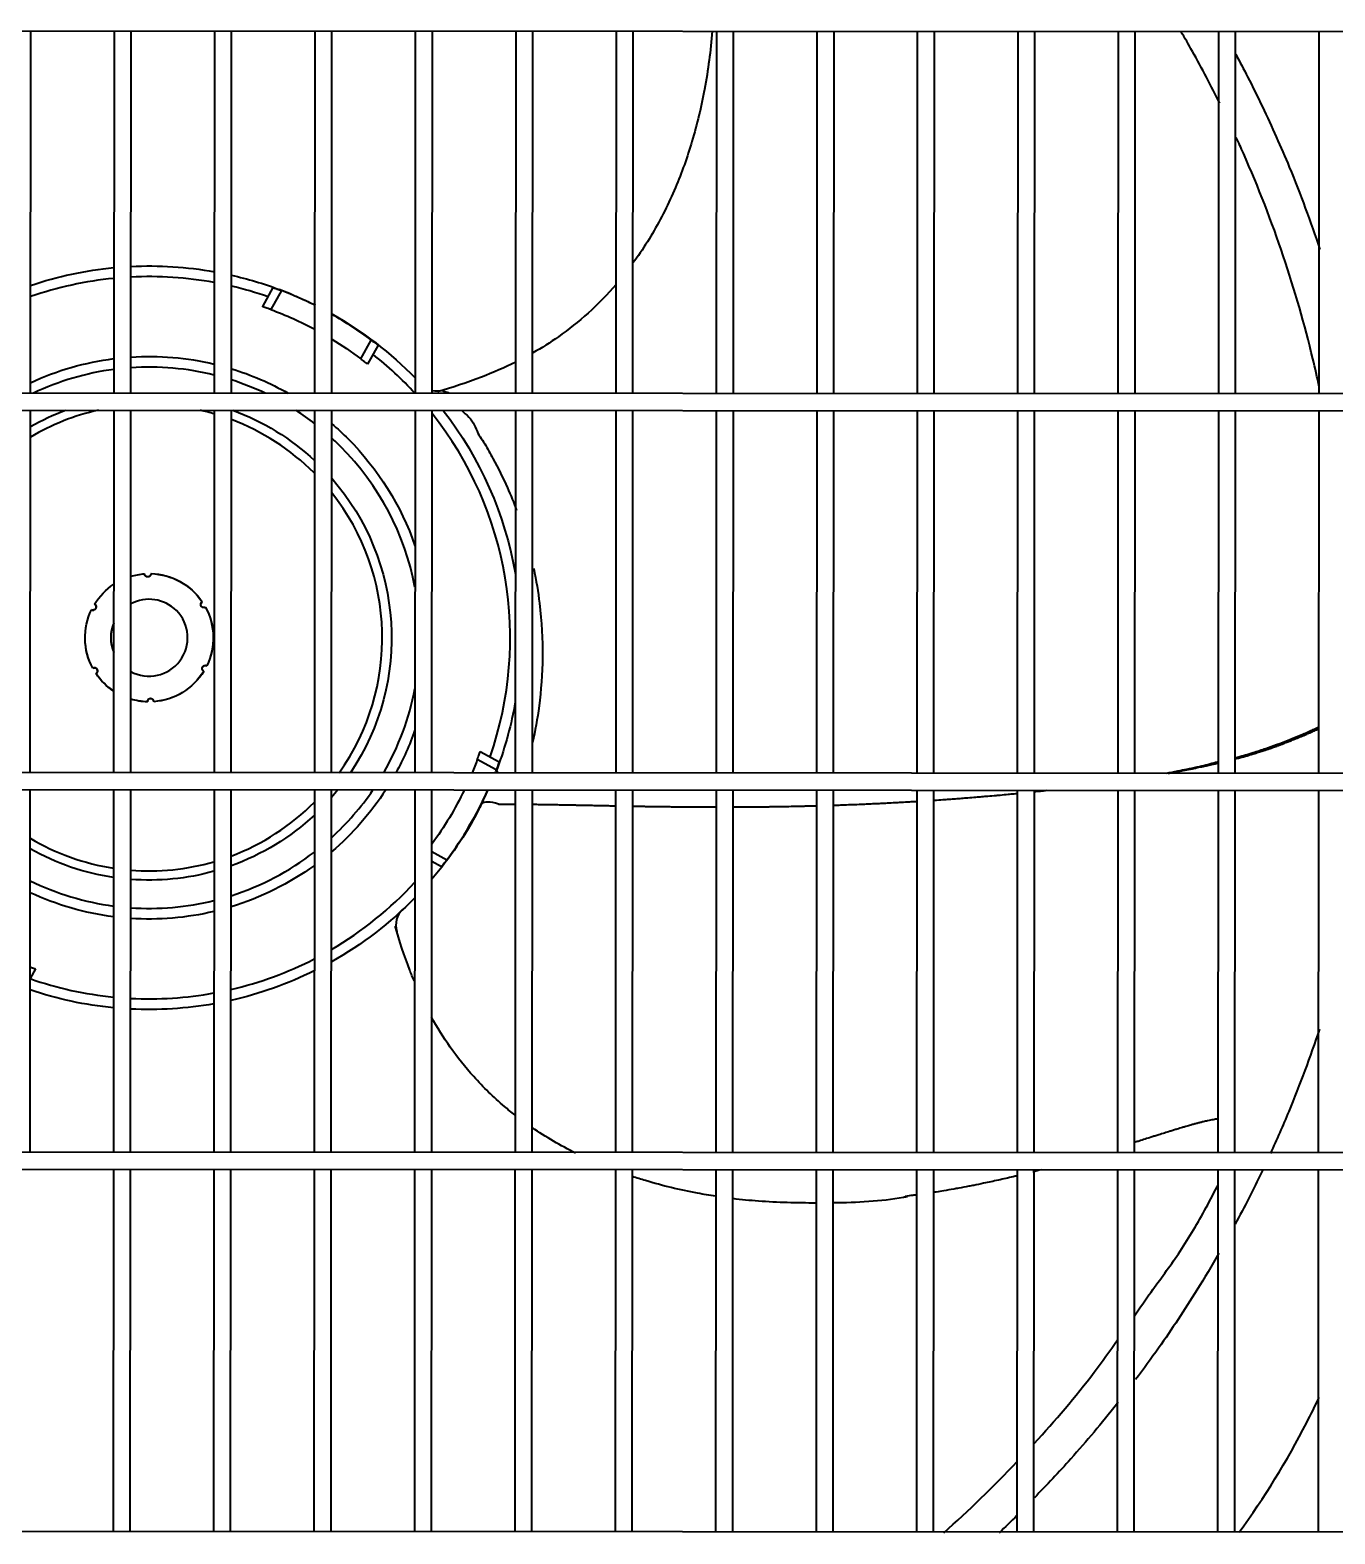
# Model space of a CAD drawing. Extents: x 58467 to 79089, y -33726 to -17391.
# Drawn here: x 78402.07 to 78432.6, y -20992.09 to -20956.91 of the extents above; entities that cross this region are included whole.
import ezdxf

# ---------------------------------------------------------------- set-up
doc = ezdxf.new("R2010")
doc.units = 0
doc.header["$LTSCALE"] = 100
doc.layers.add('+ENTE-ST-DOSEME USTU KONDDRENAJ', color=110, linetype='DOSEMEUSTUKONDENSDRENAJ_LINE', lineweight=40)
doc.linetypes.add('DOSEMEUSTUKONDENSDRENAJ_LINE', pattern='A,300,-40,["CD",Standard,S=15,R=0,X=-35,Y=-7.5],0', length=340)

# ---------------------------------------------------------------- blocks, each defined once
blk = doc.blocks.new('FUAYE KLİMA SANT')
at = {"color": 3}
for p, q in [((54066.535, -33657.987, 1.271), (54184.898, -33658.059, 1.271)), ((54092.199, -33666.481, 1.271), (54092.204, -33658.003, 1.271)), ((54094.154, -33658.004, 1.271), (54094.149, -33666.483, 1.271)), ((54094.549, -33666.483, 1.271), (54094.554, -33658.004, 1.271)), ((54096.504, -33658.005, 1.271), (54096.499, -33666.484, 1.271)), ((54096.898, -33666.484, 1.271), (54096.904, -33658.006, 1.271)), ((54098.853, -33658.007, 1.271), (54098.848, -33666.485, 1.271)), ((54099.248, -33666.486, 1.271), (54099.253, -33658.007, 1.271)), ((54101.203, -33658.008, 1.271), (54101.198, -33666.487, 1.271)), ((54101.598, -33666.487, 1.271), (54101.603, -33658.009, 1.271)), ((54103.553, -33658.01, 1.271), (54103.547, -33666.488, 1.271)), ((54103.947, -33666.489, 1.271), (54103.953, -33658.01, 1.271)), ((54105.902, -33658.011, 1.271), (54105.897, -33666.49, 1.271)), ((54106.297, -33666.49, 1.271), (54106.302, -33658.011, 1.271)), ((54108.252, -33658.013, 1.271), (54108.247, -33666.491, 1.271)), ((54108.647, -33666.491, 1.271), (54108.652, -33658.013, 1.271)), ((54110.602, -33658.014, 1.271), (54110.596, -33666.493, 1.271)), ((54110.996, -33666.493, 1.271), (54111.001, -33658.014, 1.271)), ((54112.951, -33658.015, 1.271), (54112.946, -33666.494, 1.271)), ((54113.346, -33666.494, 1.271), (54113.351, -33658.016, 1.271)), ((54115.301, -33658.017, 1.271), (54115.296, -33666.495, 1.271)), ((54115.696, -33666.496, 1.271), (54115.701, -33658.017, 1.271)), ((54117.65, -33658.018, 1.271), (54117.645, -33666.497, 1.271)), ((54118.045, -33666.497, 1.271), (54118.05, -33658.019, 1.271)), ((54120, -33658.02, 1.271), (54119.995, -33666.498, 1.271)), ((54120.395, -33666.499, 1.271), (54120.4, -33658.02, 1.271)), ((54122.35, -33658.021, 1.271), (54122.345, -33666.5, 1.271)), ((54097.634, -33664.458, 1.271), (54097.878, -33664.014, 1.271)), ((54098.068, -33664.084, 1.271), (54097.825, -33664.527, 1.271)), ((54099.349, -33664.686, 1.271), (54099.349, -33664.687, 1.271)), ((54099.928, -33665.682, 1.271), (54100.171, -33665.239, 1.271)), ((54100.332, -33665.362, 1.271), (54100.088, -33665.807, 1.271)), ((54184.893, -33666.537, 1.271), (54066.53, -33666.465, 1.271)), ((54066.53, -33666.865, 1.271), (54184.892, -33666.937, 1.271)), ((54092.194, -33675.359, 1.271), (54092.199, -33666.881, 1.271)), ((54094.149, -33666.883, 1.271), (54094.144, -33675.36, 1.271)), ((54094.543, -33675.36, 1.271), (54094.549, -33666.883, 1.271)), ((54096.498, -33666.884, 1.271), (54096.493, -33675.362, 1.271)), ((54096.893, -33675.362, 1.271), (54096.898, -33666.884, 1.271)), ((54098.848, -33666.885, 1.271), (54098.843, -33675.363, 1.271)), ((54099.243, -33675.363, 1.271), (54099.248, -33666.886, 1.271)), ((54101.198, -33666.887, 1.271), (54101.192, -33675.365, 1.271)), ((54101.592, -33675.365, 1.271), (54101.598, -33666.887, 1.271)), ((54103.547, -33666.888, 1.271), (54103.542, -33675.366, 1.271)), ((54103.942, -33675.366, 1.271), (54103.947, -33666.889, 1.271)), ((54105.897, -33666.89, 1.271), (54105.892, -33675.367, 1.271)), ((54106.292, -33675.368, 1.271), (54106.297, -33666.89, 1.271)), ((54108.246, -33666.891, 1.271), (54108.241, -33675.369, 1.271)), ((54108.641, -33675.369, 1.271), (54108.646, -33666.891, 1.271)), ((54110.596, -33666.893, 1.271), (54110.591, -33675.37, 1.271)), ((54110.991, -33675.371, 1.271), (54110.996, -33666.893, 1.271)), ((54112.946, -33666.894, 1.271), (54112.941, -33675.372, 1.271)), ((54113.341, -33675.372, 1.271), (54113.346, -33666.894, 1.271)), ((54115.295, -33666.895, 1.271), (54115.29, -33675.373, 1.271)), ((54115.69, -33675.373, 1.271), (54115.695, -33666.896, 1.271)), ((54117.645, -33666.897, 1.271), (54117.64, -33675.375, 1.271)), ((54118.04, -33675.375, 1.271), (54118.045, -33666.897, 1.271)), ((54119.995, -33666.898, 1.271), (54119.989, -33675.376, 1.271)), ((54120.389, -33675.376, 1.271), (54120.395, -33666.899, 1.271)), ((54122.344, -33666.9, 1.271), (54122.339, -33675.377, 1.271)), ((54102.722, -33674.865, 1.271), (54103.167, -33675.109, 1.271)), ((54103.097, -33675.299, 1.271), (54102.654, -33675.055, 1.271)), ((54184.887, -33675.416, 1.271), (54066.524, -33675.344, 1.271)), ((54066.524, -33675.744, 1.271), (54184.887, -33675.816, 1.271)), ((54092.188, -33684.238, 1.271), (54092.194, -33675.759, 1.271)), ((54094.143, -33675.76, 1.271), (54094.138, -33684.239, 1.271)), ((54094.538, -33684.239, 1.271), (54094.543, -33675.76, 1.271)), ((54096.493, -33675.762, 1.271), (54096.488, -33684.24, 1.271)), ((54096.888, -33684.241, 1.271), (54096.893, -33675.762, 1.271)), ((54098.843, -33675.763, 1.271), (54098.837, -33684.242, 1.271)), ((54099.237, -33684.242, 1.271), (54099.242, -33675.763, 1.271)), ((54101.192, -33675.765, 1.271), (54101.187, -33684.243, 1.271)), ((54101.587, -33684.243, 1.271), (54101.592, -33675.765, 1.271)), ((54103.542, -33675.766, 1.271), (54103.537, -33684.245, 1.271)), ((54103.937, -33684.245, 1.271), (54103.942, -33675.766, 1.271)), ((54105.891, -33675.767, 1.271), (54105.886, -33684.246, 1.271)), ((54106.286, -33684.246, 1.271), (54106.291, -33675.768, 1.271)), ((54108.241, -33675.769, 1.271), (54108.236, -33684.247, 1.271)), ((54108.636, -33684.248, 1.271), (54108.641, -33675.769, 1.271)), ((54110.591, -33675.77, 1.271), (54110.586, -33684.249, 1.271)), ((54110.985, -33684.249, 1.271), (54110.991, -33675.771, 1.271)), ((54112.94, -33675.772, 1.271), (54112.935, -33684.25, 1.271)), ((54113.335, -33684.251, 1.271), (54113.34, -33675.772, 1.271)), ((54115.29, -33675.773, 1.271), (54115.285, -33684.252, 1.271)), ((54115.685, -33684.252, 1.271), (54115.69, -33675.773, 1.271)), ((54117.64, -33675.775, 1.271), (54117.634, -33684.253, 1.271)), ((54118.034, -33684.253, 1.271), (54118.04, -33675.775, 1.271)), ((54119.989, -33675.776, 1.271), (54119.984, -33684.255, 1.271)), ((54120.384, -33684.255, 1.271), (54120.389, -33675.776, 1.271)), ((54122.339, -33675.777, 1.271), (54122.334, -33684.256, 1.271)), ((54103.941, -33676.683, 1.271), (54103.944, -33676.684, 1.271)), ((54103.941, -33676.683, 1.271), (54103.944, -33676.684, 1.271)), ((54101.591, -33677.209, 1.271), (54101.941, -33677.402, 1.271)), ((54101.819, -33677.563, 1.271), (54101.591, -33677.438, 1.271)), ((54100.906, -33678.568, 1.271), (54100.887, -33678.586, 1.271)), ((54092.316, -33679.952, 1.271), (54092.191, -33680.18, 1.271)), ((54103.944, -33680.635, 1.271), (54103.939, -33680.64, 1.271)), ((54184.882, -33684.295, 1.271), (54066.519, -33684.223, 1.271)), ((54066.519, -33684.622, 1.271), (54184.882, -33684.695, 1.271)), ((54094.138, -33684.639, 1.271), (54094.133, -33693.117, 1.271)), ((54094.533, -33693.118, 1.271), (54094.538, -33684.639, 1.271)), ((54096.487, -33684.64, 1.271), (54096.482, -33693.119, 1.271)), ((54096.882, -33693.119, 1.271), (54096.887, -33684.641, 1.271)), ((54098.837, -33684.642, 1.271), (54098.832, -33693.12, 1.271)), ((54099.232, -33693.121, 1.271), (54099.237, -33684.642, 1.271)), ((54101.187, -33684.643, 1.271), (54101.182, -33693.122, 1.271)), ((54101.582, -33693.122, 1.271), (54101.587, -33684.643, 1.271)), ((54103.536, -33684.645, 1.271), (54103.531, -33693.123, 1.271)), ((54103.931, -33693.123, 1.271), (54103.936, -33684.645, 1.271)), ((54105.886, -33684.646, 1.271), (54105.881, -33693.125, 1.271)), ((54106.281, -33693.125, 1.271), (54106.286, -33684.646, 1.271)), ((54108.236, -33684.647, 1.271), (54108.23, -33693.126, 1.271)), ((54108.63, -33693.126, 1.271), (54108.636, -33684.648, 1.271)), ((54110.585, -33684.649, 1.271), (54110.58, -33693.127, 1.271)), ((54110.98, -33693.128, 1.271), (54110.985, -33684.649, 1.271)), ((54112.935, -33684.65, 1.271), (54112.93, -33693.129, 1.271)), ((54113.33, -33693.129, 1.271), (54113.335, -33684.651, 1.271)), ((54115.285, -33684.652, 1.271), (54115.279, -33693.13, 1.271)), ((54115.679, -33693.131, 1.271), (54115.684, -33684.652, 1.271)), ((54117.634, -33684.653, 1.271), (54117.629, -33693.132, 1.271)), ((54118.029, -33693.132, 1.271), (54118.034, -33684.653, 1.271)), ((54119.984, -33684.655, 1.271), (54119.979, -33693.133, 1.271)), ((54120.379, -33693.133, 1.271), (54120.384, -33684.655, 1.271)), ((54122.333, -33684.656, 1.271), (54122.328, -33693.135, 1.271)), ((54184.876, -33693.173, 1.271), (54066.514, -33693.101, 1.271))]:
    blk.add_line(p, q, dxfattribs=at)
at = {"color": 3, "extrusion": (0, 0, -1)}
for centre, radius, start, end in [((-54094.975, -33672.205, -1.271), 8.699, 71.4011, 84.5622), ((-54094.975, -33672.205, -1.271), 8.699, 87.203, 100.0977), ((-54094.975, -33672.205, -1.271), 8.699, 102.7863, 110.4706), ((-54094.975, -33672.205, -1.271), 8.191, 110.3616, 118.2287), ((-54094.975, -33672.205, -1.271), 8.699, 119.431, 135.6764), ((-54094.975, -33672.205, -1.271), 8.191, 121.4532, 127.2082), ((-54094.975, -33672.205, -1.271), 6.582, 65.0486, 82.7843), ((-54094.975, -33672.205, -1.271), 6.582, 86.283, 103.3774), ((-54094.975, -33672.205, -1.271), 6.582, 106.9886, 119.6337), ((-54094.975, -33672.205, -1.271), 5.671, 60.6836, 69.8355), ((-54094.975, -33672.205, -1.271), 5.671, 110.2174, 133.0549), ((-54094.975, -33672.205, -1.271), 6.582, 130.4674, 135.0349), ((-54094.975, -33672.205, -1.271), 8.699, 142.3068, 170.1291), ((-54094.975, -33672.205, -1.271), 6.582, 135.0349, 160.9155), ((-54094.975, -33672.205, -1.271), 5.671, 138.8655, 213.8411), ((-54094.975, -33672.205, -1.271), 1.5, 73.3885, 85.9198), ((-54094.975, -33672.205, -1.271), 1.5, 73.3885, 85.82), ((-54094.943, -33670.706, -1.271), 0.075, 180.2174, 357.3523), ((-54094.975, -33672.205, -1.271), 1.5, 91.5498, 145.82), ((-54094.975, -33672.205, -1.271), 1.5, 91.65, 145.9198), ((-54094.975, -33672.205, -1.271), 1.5, 31.5485, 56.4533), ((-54094.975, -33672.205, -1.271), 1.5, 31.65, 56.4538), ((-54093.661, -33671.483, -1.271), 0.075, 120.2174, 297.3523), ((-54096.258, -33671.428, -1.271), 0.075, 240.2174, 57.3523), ((-54094.975, -33672.205, -1.271), 1.5, 331.65, 25.9198), ((-54094.975, -33672.205, -1.271), 1.5, 331.5498, 25.8212), ((-54094.975, -33672.205, -1.271), 1.5, 151.5498, 205.82), ((-54094.975, -33672.205, -1.271), 1.5, 151.65, 205.9198), ((-54096.289, -33672.928, -1.271), 0.075, 300.2174, 117.3523), ((-54093.692, -33672.983, -1.271), 0.075, 60.2174, 237.3523), ((-54094.975, -33672.205, -1.271), 1.5, 303.6166, 325.9198), ((-54094.975, -33672.205, -1.271), 1.5, 303.6167, 325.82), ((-54094.975, -33672.205, -1.271), 1.5, 211.65, 265.9198), ((-54094.975, -33672.205, -1.271), 1.5, 211.5498, 265.82), ((-54094.975, -33672.205, -1.271), 1.5, 271.65, 286.6819), ((-54094.975, -33672.205, -1.271), 1.5, 271.5498, 286.6818), ((-54095.007, -33673.705, -1.271), 0.075, 0.2174, 177.3523), ((-54094.975, -33672.205, -1.271), 8.699, 189.9399, 200.4706), ((-54094.975, -33672.205, -1.271), 6.582, 199.143, 208.683), ((-54094.975, -33672.205, -1.271), 8.191, 200.3616, 202.6972), ((-54094.975, -33672.205, -1.271), 6.582, 212.7274, 229.5912), ((-54094.975, -33672.205, -1.271), 5.671, 218.8586, 221.193), ((-54094.975, -33672.205, -1.271), 8.191, 205.7646, 216.119), ((-54094.975, -33672.205, -1.271), 5.671, 227.0036, 250.2461), ((-54094.975, -33672.205, -1.271), 8.699, 207.7046, 220.4867), ((-54094.975, -33672.205, -1.271), 5.671, 278.4443, 299.3749), ((-54094.975, -33672.205, -1.271), 5.671, 254.4874, 274.3774), ((-54094.975, -33672.205, -1.271), 6.582, 234.0236, 253.0699), ((-54094.975, -33672.205, -1.271), 6.582, 277.2743, 295.0099), ((-54094.975, -33672.205, -1.271), 8.699, 224.3935, 240.6403), ((-54094.975, -33672.205, -1.271), 6.582, 256.6811, 273.7755), ((-54094.975, -33672.205, -1.271), 8.699, 243.6211, 257.2827), ((-54094.975, -33672.205, -1.271), 8.699, 275.5067, 288.6678), ((-54094.975, -33672.205, -1.271), 8.699, 259.97, 272.8647)]:
    blk.add_arc(centre, radius, start, end, dxfattribs=at)
at = {"color": 3}
for radius, start, end in [(8.449, 95.6005, 109.1697), (8.449, 79.6011, 92.881), (8.449, 70.7519, 76.8305), (8.691, 63.5255, 69.1503), (8.691, 53.28, 60.5411), (8.449, 42.602, 51.6783), (6.332, 97.4914, 115.3058), (6.332, 76.0714, 93.852), (6.332, 64.6189, 72.3139), (5.455, 102.5933, 120.5933), (5.455, 73.782, 77.3314), (5.455, 44.9651, 69.3551), (6.332, 52.2945, 57.1658), (8.449, 340.7519, 38.3852), (6.332, 44.9651, 47.5639), (6.332, 10.7989, 44.9651), (5.455, 324.6176, 38.4514), (0.9, 44.9651, 118.4781), (0.9, 241.4519, 44.9651), (0.9, 157.167, 202.7632), (6.332, 330.0739, 349.1314), (6.332, 312.3664, 325.8045), (8.691, 323.28, 335.8148), (5.455, 290.5751, 315.1564), (5.455, 239.337, 261.2182), (6.332, 287.6164, 307.6357), (5.455, 265.4482, 286.1482), (6.332, 243.9326, 262.4389), (8.449, 300.3195, 317.3673), (6.332, 266.0782, 283.8589), (8.449, 283.101, 297.2242), (8.449, 250.7519, 264.331), (8.449, 267.0506, 280.3304)]:
    blk.add_arc((54094.975, -33672.205, 1.271), radius, start, end, dxfattribs=at)
at = {"color": 3, "extrusion": (5.24685e-06, -5.62791e-06, 1)}
blk.add_arc((54101.702, -33665.932, 1.746), 0.5, 257.9345, 286.4376, dxfattribs=at)
at = {"color": 3, "extrusion": (-5.90122e-06, -5.50166e-06, 1)}
blk.add_arc((54101.248, -33678.933, 1.135), 0.5, 133.0528, 196.4386, dxfattribs=at)
at = {"color": 3}
blk.add_ellipse((54103.593, -33675.422, 1.271), major_axis=(-0.468, 0.175), ratio=0.588101, start_param=0, end_param=0.392495, dxfattribs=at)
for points, knots in [([(54108.153, -33658.012, 1.271), (54108.116, -33658.468, 1.271), (54108, -33659.335, 1.271), (54107.709, -33660.562, 1.271), (54107.306, -33661.694, 1.271), (54106.865, -33662.581, 1.271), (54106.503, -33663.15, 1.271), (54106.346, -33663.373, 1.271), (54106.305, -33663.429, 1.271)], [0, 0, 0, 0, 0.239591, 0.456522, 0.654829, 0.860679, 0.964908, 1, 1, 1, 1]), ([(54120.032, -33659.701, 1.271), (54119.829, -33659.294, 1.271), (54119.531, -33658.73, 1.271), (54119.209, -33658.171, 1.271), (54119.117, -33658.014, 1.271)], [0, 0, 0, 0, 0.719224, 1, 1, 1, 1]), ([(54120.403, -33658.554, 1.271), (54120.497, -33658.729, 1.271), (54120.711, -33659.136, 1.271), (54121.029, -33659.779, 1.271), (54121.354, -33660.484, 1.271), (54121.827, -33661.586, 1.271), (54122.156, -33662.47, 1.271), (54122.372, -33663.121, 1.271)], [0, 0, 0, 0, 0.11975, 0.276771, 0.432533, 0.587035, 1, 1, 1, 1]), ([(54122.356, -33666.338, 1.271), (54122.31, -33666.119, 1.271), (54122.078, -33665.099, 1.271), (54121.557, -33663.275, 1.271), (54120.888, -33661.545, 1.271), (54120.472, -33660.623, 1.271), (54120.416, -33660.501, 1.271)], [0, 0, 0, 0, 0.112914, 0.525694, 0.936978, 1, 1, 1, 1]), ([(54097.878, -33664.014, 1.271), (54097.878, -33664.014, 1.271), (54097.882, -33664.015, 1.271), (54097.896, -33664.02, 1.271), (54097.906, -33664.024, 1.271), (54097.932, -33664.033, 1.271), (54097.949, -33664.039, 1.271), (54097.984, -33664.052, 1.271), (54098.004, -33664.059, 1.271), (54098.039, -33664.072, 1.271), (54098.054, -33664.078, 1.271), (54098.068, -33664.084, 1.271)], [0, 0, 0, 0, 0.211758, 0.211758, 0.423432, 0.423432, 0.636431, 0.636431, 0.852021, 0.852021, 1, 1, 1, 1]), ([(54105.902, -33663.938, 1.271), (54105.698, -33664.175, 1.271), (54105.273, -33664.61, 1.271), (54104.611, -33665.137, 1.271), (54104.161, -33665.423, 1.271), (54103.955, -33665.54, 1.271)], [0, 0, 0, 0, 0.373378, 0.722391, 1, 1, 1, 1]), ([(54098.865, -33664.427, 1.271), (54098.845, -33664.417, 1.271), (54098.824, -33664.408, 1.271), (54098.708, -33664.354, 1.271), (54098.611, -33664.31, 1.271), (54098.427, -33664.228, 1.271), (54098.341, -33664.19, 1.271), (54098.176, -33664.119, 1.271), (54098.096, -33664.086, 1.271), (54098.017, -33664.056, 1.271)], [0, 0, 0, 0, 0.07319, 0.07319, 0.416738, 0.416738, 0.719921, 0.719921, 1, 1, 1, 1]), ([(54097.825, -33664.527, 1.271), (54097.803, -33664.519, 1.271), (54097.782, -33664.511, 1.271), (54097.741, -33664.496, 1.271), (54097.722, -33664.489, 1.271), (54097.688, -33664.477, 1.271), (54097.673, -33664.472, 1.271), (54097.651, -33664.464, 1.271), (54097.643, -33664.461, 1.271), (54097.636, -33664.459, 1.271), (54097.634, -33664.458, 1.271), (54097.634, -33664.458, 1.271)], [0, 0, 0, 0, 0.21816, 0.21816, 0.436362, 0.436362, 0.653817, 0.653817, 0.868707, 0.868707, 1, 1, 1, 1]), ([(54100.171, -33665.239, 1.271), (54100.19, -33665.253, 1.271), (54100.208, -33665.267, 1.271), (54100.242, -33665.293, 1.271), (54100.259, -33665.305, 1.271), (54100.287, -33665.327, 1.271), (54100.299, -33665.336, 1.271), (54100.318, -33665.351, 1.271), (54100.325, -33665.356, 1.271), (54100.331, -33665.361, 1.271), (54100.332, -33665.362, 1.271), (54100.332, -33665.362, 1.271)], [0, 0, 0, 0, 0.217793, 0.217793, 0.435623, 0.435623, 0.652794, 0.652794, 0.867695, 0.867695, 1, 1, 1, 1]), ([(54100.088, -33665.807, 1.271), (54100.088, -33665.807, 1.271), (54100.085, -33665.804, 1.271), (54100.073, -33665.795, 1.271), (54100.065, -33665.788, 1.271), (54100.043, -33665.771, 1.271), (54100.029, -33665.76, 1.271), (54100, -33665.737, 1.271), (54099.983, -33665.724, 1.271), (54099.953, -33665.701, 1.271), (54099.941, -33665.692, 1.271), (54099.928, -33665.682, 1.271)], [0, 0, 0, 0, 0.211356, 0.211356, 0.422617, 0.422617, 0.635365, 0.635365, 0.851032, 0.851032, 1, 1, 1, 1]), ([(54103.552, -33665.755, 1.271), (54103.291, -33665.885, 1.271), (54102.692, -33666.145, 1.271), (54102.071, -33666.352, 1.271), (54101.721, -33666.448, 1.271)], [0, 0, 0, 0, 0.448668, 1, 1, 1, 1]), ([(54101.838, -33666.418, 1.271), (54101.838, -33666.421, 1.271), (54101.842, -33666.424, 1.271), (54101.861, -33666.432, 1.271), (54101.878, -33666.436, 1.271), (54101.928, -33666.451, 1.271), (54101.963, -33666.463, 1.271), (54101.994, -33666.485, 1.271), (54101.995, -33666.486, 1.271), (54101.996, -33666.487, 1.271)], [0, 0, 0, 0, 0.194513, 0.194513, 0.457401, 0.457401, 0.983178, 0.983178, 1, 1, 1, 1]), ([(54102.301, -33666.894, 1.271), (54102.32, -33666.919, 1.271), (54102.346, -33666.941, 1.271), (54102.431, -33667.011, 1.271), (54102.484, -33667.066, 1.271), (54102.569, -33667.189, 1.271), (54102.601, -33667.258, 1.271), (54102.653, -33667.388, 1.271), (54102.684, -33667.445, 1.271), (54102.752, -33667.556, 1.271), (54102.792, -33667.61, 1.271), (54102.895, -33667.781, 1.271), (54102.957, -33667.894, 1.271), (54103.144, -33668.236, 1.271), (54103.257, -33668.466, 1.271), (54103.437, -33668.873, 1.271), (54103.509, -33669.05, 1.271), (54103.575, -33669.227, 1.271)], [0, 0, 0, 0, 0.035525, 0.035525, 0.109228, 0.109228, 0.18293, 0.18293, 0.256633, 0.256633, 0.330336, 0.330336, 0.477742, 0.477742, 0.772553, 0.772553, 1, 1, 1, 1]), ([(54103.973, -33670.587, 1.271), (54104.031, -33670.861, 1.271), (54104.077, -33671.133, 1.271), (54104.217, -33672.263, 1.271), (54104.194, -33673.074, 1.271), (54104.059, -33674.102, 1.271), (54104.007, -33674.389, 1.271), (54103.945, -33674.66, 1.271)], [0, 0, 0, 0, 0.178319, 0.178319, 0.758219, 0.758219, 1, 1, 1, 1]), ([(54093.623, -33671.551, 1.271), (54093.64, -33671.56, 1.271), (54093.684, -33671.565, 1.271), (54093.724, -33671.532, 1.271), (54093.736, -33671.494, 1.271), (54093.733, -33671.465, 1.271), (54093.719, -33671.437, 1.271), (54093.704, -33671.424, 1.271), (54093.695, -33671.42, 1.271)], [0, 0, 0, 0, 0.25, 0.5, 0.625, 0.75, 0.875, 1, 1, 1, 1]), ([(54093.733, -33673.049, 1.271), (54093.749, -33673.039, 1.271), (54093.775, -33673.004, 1.271), (54093.766, -33672.952, 1.271), (54093.739, -33672.923, 1.271), (54093.713, -33672.91, 1.271), (54093.682, -33672.909, 1.271), (54093.663, -33672.916, 1.271), (54093.655, -33672.921, 1.271)], [0, 0, 0, 0, 0.25, 0.5, 0.625, 0.75, 0.875, 1, 1, 1, 1]), ([(54095.084, -33673.703, 1.271), (54095.084, -33673.684, 1.271), (54095.066, -33673.644, 1.271), (54095.017, -33673.626, 1.271), (54094.979, -33673.634, 1.271), (54094.954, -33673.651, 1.271), (54094.938, -33673.677, 1.271), (54094.934, -33673.697, 1.271), (54094.934, -33673.707, 1.271)], [0, 0, 0, 0, 0.25, 0.5, 0.625, 0.75, 0.875, 1, 1, 1, 1]), ([(54120.391, -33675.012, 1.271), (54120.428, -33675.003, 1.271), (54120.526, -33674.977, 1.271), (54120.651, -33674.94, 1.271), (54120.746, -33674.912, 1.271), (54120.837, -33674.885, 1.271), (54120.959, -33674.844, 1.271), (54121.14, -33674.784, 1.271), (54121.481, -33674.663, 1.271), (54121.855, -33674.511, 1.271), (54122.183, -33674.369, 1.271), (54122.303, -33674.31, 1.271), (54122.343, -33674.291, 1.271)], [0, 0, 0, 0, 0.053839, 0.149249, 0.203333, 0.226493, 0.301247, 0.373104, 0.496736, 0.801431, 0.930492, 1, 1, 1, 1]), ([(54120.391, -33675.04, 1.271), (54120.41, -33675.034, 1.271), (54120.455, -33675.023, 1.271), (54120.538, -33675, 1.271), (54120.638, -33674.973, 1.271), (54120.737, -33674.944, 1.271), (54120.832, -33674.916, 1.271), (54120.931, -33674.885, 1.271), (54121.027, -33674.855, 1.271), (54121.11, -33674.827, 1.271), (54121.192, -33674.8, 1.271), (54121.285, -33674.767, 1.271), (54121.377, -33674.734, 1.271), (54121.456, -33674.705, 1.271), (54121.534, -33674.675, 1.271), (54121.611, -33674.645, 1.271), (54121.697, -33674.611, 1.271), (54121.771, -33674.581, 1.271), (54121.843, -33674.552, 1.271), (54121.904, -33674.526, 1.271), (54121.965, -33674.501, 1.271), (54122.033, -33674.472, 1.271), (54122.099, -33674.444, 1.271), (54122.165, -33674.415, 1.271), (54122.216, -33674.393, 1.271), (54122.272, -33674.369, 1.271), (54122.311, -33674.352, 1.271), (54122.338, -33674.34, 1.271), (54122.347, -33674.336, 1.271)], [0, 0, 0, 0, 0.025302, 0.058842, 0.109154, 0.159465, 0.193006, 0.243317, 0.293628, 0.327169, 0.36071, 0.411021, 0.461332, 0.494873, 0.528414, 0.578725, 0.612266, 0.662577, 0.696118, 0.729658, 0.763199, 0.79674, 0.847051, 0.880592, 0.914133, 0.947674, 0.981214, 1, 1, 1, 1]), ([(54102.654, -33675.055, 1.271), (54102.662, -33675.034, 1.271), (54102.67, -33675.012, 1.271), (54102.684, -33674.972, 1.271), (54102.691, -33674.952, 1.271), (54102.703, -33674.919, 1.271), (54102.708, -33674.904, 1.271), (54102.716, -33674.881, 1.271), (54102.719, -33674.873, 1.271), (54102.721, -33674.866, 1.271), (54102.722, -33674.865, 1.271), (54102.722, -33674.865, 1.271)], [0, 0, 0, 0, 0.21816, 0.21816, 0.436362, 0.436362, 0.653817, 0.653817, 0.868707, 0.868707, 1, 1, 1, 1]), ([(54103.167, -33675.109, 1.271), (54103.167, -33675.109, 1.271), (54103.165, -33675.113, 1.271), (54103.16, -33675.126, 1.271), (54103.157, -33675.137, 1.271), (54103.147, -33675.163, 1.271), (54103.142, -33675.179, 1.271), (54103.128, -33675.215, 1.271), (54103.121, -33675.235, 1.271), (54103.108, -33675.269, 1.271), (54103.102, -33675.284, 1.271), (54103.097, -33675.299, 1.271)], [0, 0, 0, 0, 0.211758, 0.211758, 0.423432, 0.423432, 0.636431, 0.636431, 0.852021, 0.852021, 1, 1, 1, 1]), ([(54118.771, -33675.376, 1.271), (54118.772, -33675.376, 1.271), (54118.87, -33675.357, 1.271), (54119.117, -33675.305, 1.271), (54119.35, -33675.261, 1.271), (54119.7, -33675.184, 1.271), (54119.858, -33675.135, 1.271), (54119.985, -33675.105, 1.271), (54119.989, -33675.104, 1.271)], [0, 0, 0, 0, 0.002202, 0.228493, 0.627967, 0.70862, 0.991569, 1, 1, 1, 1]), ([(54118.819, -33675.375, 1.271), (54118.827, -33675.374, 1.271), (54118.863, -33675.367, 1.271), (54118.955, -33675.351, 1.271), (54119.066, -33675.33, 1.271), (54119.203, -33675.304, 1.271), (54119.311, -33675.283, 1.271), (54119.447, -33675.256, 1.271), (54119.554, -33675.234, 1.271), (54119.675, -33675.209, 1.271), (54119.781, -33675.186, 1.271), (54119.89, -33675.161, 1.271), (54119.959, -33675.145, 1.271), (54119.989, -33675.138, 1.271)], [0, 0, 0, 0, 0.019315, 0.08873, 0.227561, 0.296976, 0.435806, 0.505221, 0.644052, 0.713467, 0.81759, 0.921713, 1, 1, 1, 1]), ([(54102.753, -33676.096, 1.271), (54102.763, -33676.075, 1.271), (54102.773, -33676.055, 1.271), (54102.823, -33675.946, 1.271), (54102.864, -33675.856, 1.271), (54102.904, -33675.766, 1.271)], [0, 0, 0, 0, 0.187509, 0.187509, 1, 1, 1, 1]), ([(54113.34, -33676.007, 1.271), (54113.344, -33676.006, 1.271), (54113.414, -33676.002, 1.271), (54113.533, -33675.994, 1.271), (54113.697, -33675.982, 1.271), (54113.844, -33675.971, 1.271), (54113.989, -33675.96, 1.271), (54114.148, -33675.948, 1.271), (54114.305, -33675.935, 1.271), (54114.463, -33675.922, 1.271), (54114.62, -33675.908, 1.271), (54114.761, -33675.896, 1.271), (54114.918, -33675.882, 1.271), (54115.06, -33675.869, 1.271), (54115.195, -33675.856, 1.271), (54115.267, -33675.849, 1.271), (54115.291, -33675.846, 1.271)], [0, 0, 0, 0, 0.007103, 0.105116, 0.178625, 0.252135, 0.325644, 0.399153, 0.497166, 0.570676, 0.644185, 0.742198, 0.791204, 0.889217, 0.962726, 1, 1, 1, 1]), ([(54115.692, -33675.806, 1.271), (54115.738, -33675.801, 1.271), (54115.814, -33675.793, 1.271), (54115.91, -33675.782, 1.271), (54115.961, -33675.777, 1.271), (54115.982, -33675.774, 1.271)], [0, 0, 0, 0, 0.46864, 0.785024, 1, 1, 1, 1]), ([(54103.147, -33676.097, 1.271), (54103.056, -33676.068, 1.271), (54102.971, -33676.052, 1.271), (54102.832, -33676.052, 1.271), (54102.779, -33676.067, 1.271), (54102.753, -33676.096, 1.271)], [0, 0, 0, 0, 0.5, 0.5, 1, 1, 1, 1]), ([(54103.16, -33676.099, 1.271), (54103.176, -33676.099, 1.271), (54103.218, -33676.099, 1.271), (54103.302, -33676.099, 1.271), (54103.394, -33676.098, 1.271), (54103.479, -33676.099, 1.271), (54103.524, -33676.099, 1.271), (54103.541, -33676.099, 1.271)], [0, 0, 0, 0, 0.131384, 0.341336, 0.656263, 0.866214, 1, 1, 1, 1]), ([(54103.942, -33676.102, 1.271), (54103.944, -33676.102, 1.271), (54103.987, -33676.102, 1.271), (54104.059, -33676.103, 1.271), (54104.166, -33676.104, 1.271), (54104.266, -33676.106, 1.271), (54104.367, -33676.108, 1.271), (54104.482, -33676.11, 1.271), (54104.584, -33676.111, 1.271), (54104.7, -33676.114, 1.271), (54104.818, -33676.116, 1.271), (54104.938, -33676.118, 1.271), (54105.043, -33676.12, 1.271), (54105.151, -33676.123, 1.271), (54105.274, -33676.125, 1.271), (54105.401, -33676.127, 1.271), (54105.527, -33676.13, 1.271), (54105.653, -33676.133, 1.271), (54105.777, -33676.135, 1.271), (54105.857, -33676.137, 1.271), (54105.889, -33676.137, 1.271), (54105.89, -33676.137, 1.271)], [0, 0, 0, 0, 0.002758, 0.072208, 0.118509, 0.164809, 0.234259, 0.28056, 0.35001, 0.396311, 0.465761, 0.535212, 0.581512, 0.627812, 0.697263, 0.766713, 0.813014, 0.882464, 0.951915, 0.998215, 1, 1, 1, 1]), ([(54106.292, -33676.145, 1.271), (54106.329, -33676.145, 1.271), (54106.413, -33676.147, 1.271), (54106.529, -33676.149, 1.271), (54106.672, -33676.151, 1.271), (54106.802, -33676.153, 1.271), (54106.95, -33676.155, 1.271), (54107.082, -33676.157, 1.271), (54107.215, -33676.158, 1.271), (54107.362, -33676.16, 1.271), (54107.493, -33676.161, 1.271), (54107.638, -33676.162, 1.271), (54107.768, -33676.163, 1.271), (54107.914, -33676.164, 1.271), (54108.06, -33676.165, 1.271), (54108.169, -33676.165, 1.271), (54108.23, -33676.165, 1.271), (54108.241, -33676.165, 1.271)], [0, 0, 0, 0, 0.058456, 0.133376, 0.183323, 0.283216, 0.333162, 0.408082, 0.483002, 0.532949, 0.632842, 0.682788, 0.757708, 0.832628, 0.907548, 0.982468, 1, 1, 1, 1]), ([(54108.642, -33676.164, 1.271), (54108.697, -33676.164, 1.271), (54108.787, -33676.164, 1.271), (54108.943, -33676.163, 1.271), (54109.075, -33676.162, 1.271), (54109.24, -33676.161, 1.271), (54109.371, -33676.159, 1.271), (54109.535, -33676.157, 1.271), (54109.667, -33676.155, 1.271), (54109.831, -33676.152, 1.271), (54109.964, -33676.15, 1.271), (54110.13, -33676.146, 1.271), (54110.265, -33676.143, 1.271), (54110.433, -33676.139, 1.271), (54110.532, -33676.137, 1.271), (54110.597, -33676.135, 1.271)], [0, 0, 0, 0, 0.083725, 0.134792, 0.236924, 0.28799, 0.390123, 0.441189, 0.543321, 0.594388, 0.69652, 0.747586, 0.849719, 0.900785, 1, 1, 1, 1]), ([(54110.987, -33676.123, 1.271), (54111.007, -33676.123, 1.271), (54111.076, -33676.12, 1.271), (54111.211, -33676.116, 1.271), (54111.358, -33676.11, 1.271), (54111.522, -33676.104, 1.271), (54111.67, -33676.098, 1.271), (54111.836, -33676.09, 1.271), (54111.987, -33676.084, 1.271), (54112.138, -33676.076, 1.271), (54112.303, -33676.068, 1.271), (54112.449, -33676.06, 1.271), (54112.611, -33676.051, 1.271), (54112.756, -33676.043, 1.271), (54112.876, -33676.036, 1.271), (54112.932, -33676.033, 1.271), (54112.939, -33676.032, 1.271)], [0, 0, 0, 0, 0.030761, 0.106414, 0.207284, 0.257719, 0.358589, 0.434241, 0.509893, 0.585546, 0.661198, 0.762068, 0.812503, 0.913373, 0.989026, 1, 1, 1, 1]), ([(54101.941, -33677.402, 1.271), (54101.928, -33677.42, 1.271), (54101.914, -33677.439, 1.271), (54101.888, -33677.473, 1.271), (54101.875, -33677.489, 1.271), (54101.854, -33677.517, 1.271), (54101.844, -33677.53, 1.271), (54101.83, -33677.548, 1.271), (54101.824, -33677.555, 1.271), (54101.82, -33677.561, 1.271), (54101.819, -33677.563, 1.271), (54101.819, -33677.563, 1.271)], [0, 0, 0, 0, 0.217793, 0.217793, 0.435623, 0.435623, 0.652794, 0.652794, 0.867695, 0.867695, 1, 1, 1, 1]), ([(54101.179, -33680.243, 1.271), (54101.143, -33680.156, 1.271), (54100.973, -33679.734, 1.271), (54100.829, -33679.302, 1.271), (54100.732, -33678.951, 1.271)], [0, 0, 0, 0, 0.208433, 1, 1, 1, 1]), ([(54092.191, -33679.908, 1.271), (54092.211, -33679.915, 1.271), (54092.229, -33679.922, 1.271), (54092.262, -33679.934, 1.271), (54092.277, -33679.939, 1.271), (54092.299, -33679.947, 1.271), (54092.307, -33679.949, 1.271), (54092.314, -33679.952, 1.271), (54092.316, -33679.952, 1.271), (54092.316, -33679.952, 1.271)], [0, 0, 0, 0, 0.272273, 0.272273, 0.55574, 0.55574, 0.835863, 0.835863, 1, 1, 1, 1]), ([(54103.532, -33683.37, 1.271), (54103.45, -33683.306, 1.271), (54103.111, -33683.03, 1.271), (54102.584, -33682.52, 1.271), (54102.018, -33681.81, 1.271), (54101.715, -33681.323, 1.271), (54101.582, -33681.081, 1.271)], [0, 0, 0, 0, 0.103677, 0.436935, 0.728671, 1, 1, 1, 1]), ([(54122.362, -33681.361, 1.271), (54122.144, -33682.013, 1.271), (54121.779, -33682.99, 1.271), (54121.362, -33683.946, 1.271), (54121.213, -33684.269, 1.271)], [0, 0, 0, 0, 0.658433, 1, 1, 1, 1]), ([(54104.953, -33684.264, 1.271), (54104.778, -33684.176, 1.271), (54104.432, -33683.988, 1.271), (54104.099, -33683.777, 1.271), (54103.937, -33683.666, 1.271)], [0, 0, 0, 0, 0.500416, 1, 1, 1, 1]), ([(54119.992, -33683.461, 1.271), (54119.99, -33683.462, 1.271), (54119.969, -33683.464, 1.271), (54119.933, -33683.47, 1.271), (54119.87, -33683.481, 1.271), (54119.81, -33683.493, 1.271), (54119.733, -33683.509, 1.271), (54119.654, -33683.528, 1.271), (54119.573, -33683.548, 1.271), (54119.5, -33683.567, 1.271), (54119.427, -33683.587, 1.271), (54119.339, -33683.611, 1.271), (54119.248, -33683.638, 1.271), (54119.141, -33683.669, 1.271), (54119.046, -33683.697, 1.271), (54118.949, -33683.727, 1.271), (54118.85, -33683.758, 1.271), (54118.735, -33683.793, 1.271), (54118.617, -33683.83, 1.271), (54118.512, -33683.864, 1.271), (54118.406, -33683.897, 1.271), (54118.283, -33683.936, 1.271), (54118.157, -33683.976, 1.271), (54118.076, -33684.002, 1.271), (54118.04, -33684.013, 1.271), (54118.035, -33684.014, 1.271)], [0, 0, 0, 0, 0.004044, 0.044465, 0.084886, 0.125307, 0.165729, 0.22636, 0.266782, 0.307203, 0.347624, 0.388045, 0.448677, 0.489098, 0.54973, 0.590151, 0.630573, 0.691204, 0.751836, 0.792257, 0.832679, 0.89331, 0.953942, 0.994364, 1, 1, 1, 1]), ([(54115.287, -33684.794, 1.271), (54115.256, -33684.802, 1.271), (54115.167, -33684.823, 1.271), (54115.02, -33684.857, 1.271), (54114.847, -33684.896, 1.271), (54114.674, -33684.934, 1.271), (54114.482, -33684.975, 1.271), (54114.308, -33685.01, 1.271), (54114.115, -33685.048, 1.271), (54113.96, -33685.077, 1.271), (54113.765, -33685.112, 1.271), (54113.589, -33685.142, 1.271), (54113.432, -33685.167, 1.271), (54113.354, -33685.18, 1.271), (54113.335, -33685.183, 1.271)], [0, 0, 0, 0, 0.04892, 0.138223, 0.227526, 0.316829, 0.406131, 0.525202, 0.584737, 0.703807, 0.763342, 0.882413, 0.971716, 1, 1, 1, 1]), ([(54121.025, -33684.67, 1.271), (54121.021, -33684.68, 1.271), (54120.818, -33685.104, 1.271), (54120.605, -33685.523, 1.271), (54120.387, -33685.926, 1.271)], [0, 0, 0, 0, 0.023633, 1, 1, 1, 1]), ([(54108.234, -33685.274, 1.271), (54108.091, -33685.252, 1.271), (54107.538, -33685.158, 1.271), (54106.886, -33685.003, 1.271), (54106.384, -33684.845, 1.271), (54106.282, -33684.811, 1.271)], [0, 0, 0, 0, 0.217085, 0.84018, 1, 1, 1, 1]), ([(54118.03, -33688.068, 1.271), (54118.159, -33687.883, 1.271), (54118.498, -33687.4, 1.271), (54119.09, -33686.608, 1.271), (54119.589, -33685.775, 1.271), (54119.876, -33685.229, 1.271), (54119.977, -33685.031, 1.271), (54119.984, -33685.019, 1.271)], [0, 0, 0, 0, 0.188637, 0.492926, 0.817568, 0.9884, 1, 1, 1, 1]), ([(54110.585, -33685.432, 1.271), (54110.133, -33685.432, 1.271), (54109.483, -33685.417, 1.271), (54108.833, -33685.353, 1.271), (54108.634, -33685.329, 1.271)], [0, 0, 0, 0, 0.693143, 1, 1, 1, 1]), ([(54112.719, -33685.283, 1.271), (54112.689, -33685.289, 1.271), (54112.121, -33685.398, 1.271), (54111.538, -33685.423, 1.271), (54110.986, -33685.429, 1.271)], [0, 0, 0, 0, 0.052096, 1, 1, 1, 1]), ([(54112.938, -33685.241, 1.271), (54112.908, -33685.245, 1.271), (54112.817, -33685.257, 1.271), (54112.727, -33685.269, 1.271), (54112.667, -33685.276, 1.271)], [0, 0, 0, 0, 0.329472, 1, 1, 1, 1]), ([(54120.008, -33686.607, 1.271), (54119.841, -33686.899, 1.271), (54119.391, -33687.651, 1.271), (54118.739, -33688.637, 1.271), (54118.242, -33689.32, 1.271), (54118.059, -33689.564, 1.271)], [0, 0, 0, 0, 0.284794, 0.741705, 1, 1, 1, 1]), ([(54115.688, -33691.056, 1.271), (54116.176, -33690.525, 1.271), (54116.849, -33689.739, 1.271), (54117.456, -33688.889, 1.271), (54117.634, -33688.635, 1.271)], [0, 0, 0, 0, 0.70386, 1, 1, 1, 1]), ([(54120.482, -33693.136, 1.271), (54121.072, -33692.326, 1.271), (54121.6, -33691.47, 1.271), (54122.163, -33690.375, 1.271), (54122.26, -33690.179, 1.271), (54122.353, -33689.982, 1.271)], [0, 0, 0, 0, 0.823029, 0.823029, 1, 1, 1, 1]), ([(54117.649, -33690.097, 1.271), (54117.637, -33690.112, 1.271), (54117.281, -33690.564, 1.271), (54116.646, -33691.325, 1.271), (54115.978, -33692.03, 1.271), (54115.69, -33692.328, 1.271)], [0, 0, 0, 0, 0.019072, 0.581193, 1, 1, 1, 1])]:
    blk.add_open_spline(points, degree=3, knots=knots, dxfattribs=at)
for points, degree in [([(54095.016, -33670.706, 1.271), (54095.015, -33670.737, 1.271), (54094.973, -33670.78, 1.271), (54094.912, -33670.782, 1.271), (54094.867, -33670.74, 1.271), (54094.866, -33670.71, 1.271)], 2), ([(54096.294, -33671.491, 1.271), (54096.267, -33671.506, 1.271), (54096.208, -33671.491, 1.271), (54096.176, -33671.439, 1.271), (54096.19, -33671.379, 1.271), (54096.216, -33671.363, 1.271)], 2), ([(54096.253, -33672.99, 1.271), (54096.227, -33672.975, 1.271), (54096.21, -33672.916, 1.271), (54096.24, -33672.863, 1.271), (54096.298, -33672.845, 1.271), (54096.325, -33672.859, 1.271)], 2), ([(54103.078, -33675.366, 1.271), (54103.094, -33675.326, 1.271), (54103.11, -33675.287, 1.271), (54103.124, -33675.248, 1.271)], 3), ([(54102.676, -33676.25, 1.271), (54102.703, -33676.199, 1.271), (54102.728, -33676.148, 1.271), (54102.753, -33676.096, 1.271)], 3), ([(54103.147, -33676.097, 1.271), (54103.151, -33676.098, 1.271), (54103.156, -33676.099, 1.271), (54103.16, -33676.099, 1.271)], 3), ([(54100.906, -33678.568, 1.271), (54100.911, -33678.564, 1.271), (54100.883, -33678.59, 1.271)], 2), ([(54115.852, -33684.653, 1.271), (54115.786, -33684.67, 1.271), (54115.72, -33684.687, 1.271), (54115.654, -33684.704, 1.271)], 3), ([(54113.568, -33693.147, 1.271), (54114.157, -33692.623, 1.271), (54114.73, -33692.067, 1.271), (54115.287, -33691.483, 1.271)], 3), ([(54115.283, -33692.744, 1.271), (54115.145, -33692.88, 1.271), (54115.006, -33693.016, 1.271), (54114.866, -33693.149, 1.271)], 3)]:
    blk.add_open_spline(points, degree=degree, dxfattribs=at)

msp = doc.modelspace()

# ---------------------------------------------------------------- block references
at = {"layer": '+ENTE-ST-DOSEME USTU KONDDRENAJ', "color": 3, "linetype": 'Continuous'}
msp.add_blockref('FUAYE KLİMA SANT', (24309.881, 12701.082), dxfattribs=at)

doc.saveas('drawing.dxf')
